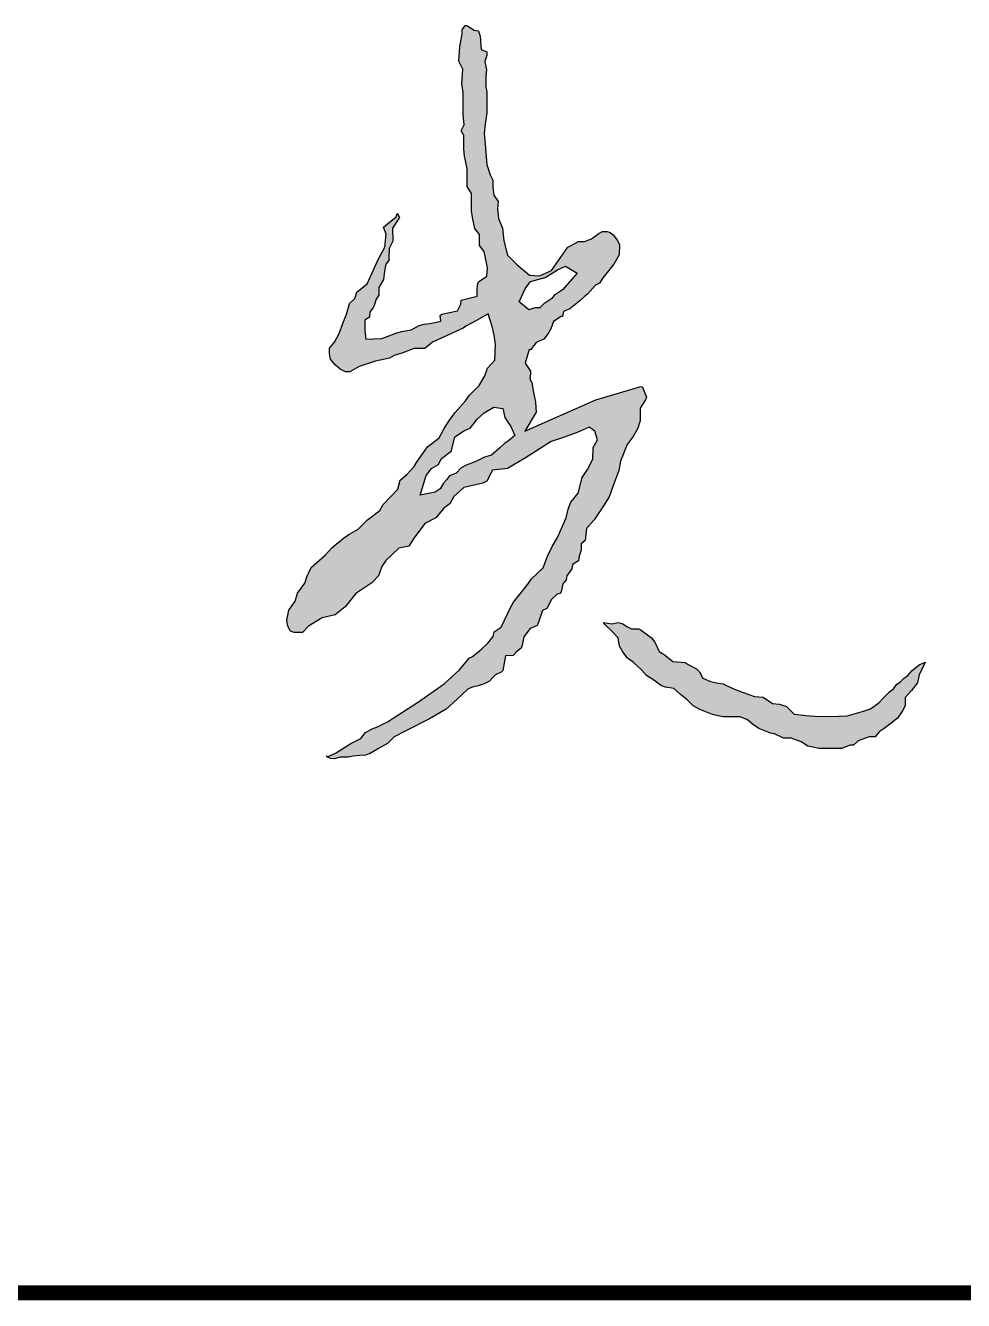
# Model space of a CAD drawing. Extents: x -186194 to 139607, y -228907 to -26595.
# Drawn here: x 134171 to 134637, y -144232 to -143598 of the extents above; entities that cross this region are included whole.
import ezdxf

# ---------------------------------------------------------------- set-up
doc = ezdxf.new("R2010")
doc.units = 0
doc.header["$LTSCALE"] = 10
doc.header["$MEASUREMENT"] = 0
doc.layers.add('00-图签签名_10', color=10, linetype='Continuous')

# ---------------------------------------------------------------- blocks, each defined once
blk = doc.blocks.new('图签信息')
at = {"const_width": 0.05}
blk.add_lwpolyline([(-65, 554.5), (0, 554.5)], dxfattribs=at)
blk = doc.blocks.new('A$C133631DD')
at = {"ltscale": 100}
h = blk.add_hatch(color=256, dxfattribs=at)
h.paths.add_polyline_path([(4.0952, 2.333), (4.0773, 2.3227), (4.031, 2.3535), (3.9735, 2.3518), (3.9408, 2.368), (3.8981, 2.3708), (3.8907, 2.3692), (3.871, 2.3829), (3.8407, 2.389), (3.8033, 2.3944), (3.7687, 2.4141), (3.7351, 2.4143), (3.7167, 2.4262), (3.6885, 2.4356), (3.6796, 2.4396), (3.6591, 2.4537), (3.6369, 2.4558), (3.6246, 2.476), (3.5799, 2.476), (3.54, 2.4715), (3.5428, 2.4012), (3.5679, 2.3349), (3.5741, 2.3131), (3.5815, 2.2708), (3.6009, 2.2354), (3.6065, 2.2142), (3.6099, 2.1874), (3.6201, 2.1398), (3.6444, 2.1429), (3.6511, 2.1363), (3.6565, 2.1091), (3.666, 2.0663), (3.6946, 2.052), (3.7126, 2.0503), (3.7168, 2.0327), (3.7301, 1.9793), (3.7619, 1.9793), (3.7875, 1.9763), (3.7938, 1.9744), (3.8179, 1.9373), (3.856, 1.9344), (3.9268, 1.9491), (3.9547, 1.9695), (4.0019, 1.9695), (4.0287, 1.9903), (4.0774, 2.0001), (4.1079, 2.0052), (4.1845, 2.0052), (4.2147, 2.0244), (4.2404, 2.0244), (4.2923, 2.0244), (4.3359, 2.0331), (4.3481, 2.0356), (4.3814, 2.0381), (4.4395, 2.0381), (4.4611, 2.0511), (4.4879, 2.0377), (4.5323, 2.0409), (4.5781, 2.0409), (4.6297, 2.0409), (4.6704, 2.0479), (4.7339, 2.0438), (4.7684, 2.0611), (4.8097, 2.0578), (4.8335, 2.056), (4.8872, 2.0462), (4.9066, 2.0462), (4.9261, 2.0332), (4.9261, 2.0261), (4.9054, 1.9936), (4.9032, 1.9755), (4.9005, 1.9739), (4.8785, 1.9666), (4.8206, 1.9627), (4.8092, 1.9377), (4.7942, 1.9377), (4.7676, 1.9453), (4.7309, 1.938), (4.7023, 1.9412), (4.6767, 1.9412), (4.6539, 1.9412), (4.6332, 1.9377), (4.58, 1.9377), (4.5402, 1.9377), (4.4895, 1.9445), (4.4489, 1.9482), (4.4017, 1.9446), (4.3637, 1.9411), (4.3125, 1.9374), (4.2663, 1.9221), (4.2424, 1.9101), (4.2122, 1.9101), (4.1771, 1.9057), (4.1485, 1.8866), (4.117, 1.8895), (4.0729, 1.8854), (4.0311, 1.868), (3.9743, 1.8613), (3.9107, 1.8454), (3.8705, 1.8052), (3.8232, 1.7485), (3.8197, 1.7049), (3.8439, 1.6519), (3.9469, 1.5798), (3.9668, 1.54), (3.972, 1.5356), (3.972, 1.5055), (3.9832, 1.4742), (4.0084, 1.44), (4.0163, 1.4265), (4.0163, 1.405), (4.012, 1.3923), (4.0014, 1.3781), (3.9761, 1.3598), (3.9563, 1.3512), (3.9128, 1.3522), (3.8713, 1.3759), (3.8122, 1.4226), (3.7877, 1.439), (3.7787, 1.457), (3.7385, 1.4922), (3.7292, 1.5061), (3.7088, 1.5265), (3.6736, 1.5696), (3.6629, 1.5982), (3.6406, 1.6023), (3.6397, 1.6092), (3.6175, 1.6425), (3.5856, 1.6541), (3.5649, 1.6665), (3.54, 1.6857), (3.5256, 1.7193), (3.4931, 1.7446), (3.4944, 1.7504), (3.4343, 1.7676), (3.3988, 1.7447), (3.3869, 1.7447), (3.3651, 1.7474), (3.3488, 1.7381), (3.3112, 1.733), (3.2615, 1.7225), (3.218, 1.7186), (3.1331, 1.7695), (3.2725, 1.4548), (3.331, 1.2571), (3.3282, 1.2484), (3.2836, 1.2315), (3.2726, 1.2352), (3.2352, 1.2601), (3.1785, 1.2601), (3.1468, 1.2696), (3.1095, 1.29), (3.0743, 1.3174), (3.0008, 1.346), (2.9592, 1.3535), (2.9011, 1.3753), (2.8432, 1.397), (2.8041, 1.422), (2.7417, 1.4623), (2.7033, 1.4965), (2.6509, 1.5022), (2.6351, 1.52), (2.6075, 1.52), (2.5819, 1.5286), (2.5611, 1.5325), (2.5441, 1.559), (2.5257, 1.5616), (2.4948, 1.5835), (2.477, 1.587), (2.4584, 1.6019), (2.4231, 1.6087), (2.4167, 1.6143), (2.4136, 1.6256), (2.3892, 1.6517), (2.3505, 1.6719), (2.3408, 1.6914), (2.2811, 1.7124), (2.2741, 1.7148), (2.2612, 1.7456), (2.2248, 1.774), (2.1886, 1.7806), (2.1741, 1.786), (2.1592, 1.8058), (2.1421, 1.8208), (2.1415, 1.8539), (2.0927, 1.8636), (2.0764, 1.8667), (2.068, 1.8744), (2.0566, 1.8985), (2.0418, 1.9134), (2.0291, 1.9255), (2.0173, 1.9493), (2.0085, 1.9751), (2.002, 2.0009), (1.9953, 2.0201), (1.9483, 2.0703), (1.9058, 2.1171), (1.8619, 2.1909), (1.8091, 2.2943), (1.783, 2.3466), (1.7529, 2.3767), (1.732, 2.4164), (1.7087, 2.4532), (1.7012, 2.4731), (1.6998, 2.5002), (1.6981, 2.5282), (1.6934, 2.5501), (1.6934, 2.5852), (1.6855, 2.612), (1.6865, 2.6285), (1.693, 2.6415), (1.6976, 2.6476), (1.6959, 2.6382), (1.7113, 2.6053), (1.7536, 2.5386), (1.7751, 2.4936), (1.8024, 2.4739), (1.8183, 2.4441), (1.8276, 2.42), (1.8497, 2.376), (1.9376, 2.2397), (2.0175, 2.126), (2.0793, 2.0581), (2.1312, 2.0153), (2.1373, 1.9997), (2.1539, 1.9801), (2.1711, 1.9588), (2.1971, 1.9328), (2.2257, 1.909), (2.2464, 1.9046), (2.2674, 1.8742), (2.3258, 1.8457), (2.3521, 1.8332), (2.3779, 1.8191), (2.408, 1.7962), (2.4571, 1.7561), (2.4789, 1.7416), (2.5301, 1.6886), (2.5815, 1.6684), (2.6243, 1.649), (2.6632, 1.6244), (2.7509, 1.5859), (2.7882, 1.5776), (2.8197, 1.5653), (2.8595, 1.5339), (2.9282, 1.5151), (2.9647, 1.4921), (3.0094, 1.4686), (3.062, 1.4665), (3.0946, 1.4479), (3.1339, 1.4597), (3.1507, 1.4848), (3.1271, 1.5373), (3.101, 1.6115), (3.0879, 1.653), (3.0134, 1.7713), (2.969, 1.8463), (2.9608, 1.9125), (2.9127, 1.9365), (2.9033, 1.9554), (2.8844, 2.0386), (2.8446, 2.0829), (2.813, 2.1005), (2.7926, 2.1276), (2.7506, 2.1626), (2.7249, 2.2104), (2.6619, 2.2576), (2.626, 2.2815), (2.6159, 2.3255), (2.5622, 2.3834), (2.5352, 2.4014), (2.4941, 2.4151), (2.4636, 2.4456), (2.4157, 2.5156), (2.357, 2.5633), (2.3222, 2.6077), (2.308, 2.6642), (2.2719, 2.7244), (2.2444, 2.7519), (2.2444, 2.7878), (2.2505, 2.804), (2.2717, 2.8158), (2.286, 2.8187), (2.2992, 2.8213), (2.3433, 2.8125), (2.3823, 2.7842), (2.4183, 2.7733), (2.462, 2.7406), (2.49, 2.7326), (2.5306, 2.7138), (2.5862, 2.6513), (2.6184, 2.6227), (2.6601, 2.5705), (2.677, 2.5469), (2.6998, 2.5051), (2.7411, 2.4637), (2.7831, 2.4102), (2.81, 2.3949), (2.8771, 2.3299), (2.9172, 2.3206), (2.9418, 2.2905), (2.9771, 2.2588), (2.9945, 2.2483), (3.0354, 2.22), (3.0641, 2.1999), (3.1037, 2.1471), (3.146, 2.1259), (3.1827, 2.1014), (3.2166, 2.0768), (3.2677, 2.032), (3.2927, 2.0133), (3.3354, 1.9706), (3.3785, 1.9454), (3.4115, 1.9334), (3.4476, 1.902), (3.5166, 1.8982), (3.5581, 1.9051), (3.5921, 1.9119), (3.6513, 1.9317), (3.6236, 1.9802), (3.5972, 2.0297), (3.5881, 2.0418), (3.5507, 2.1259), (3.5269, 2.1771), (3.4985, 2.2111), (3.4985, 2.2579), (3.478, 2.3126), (3.4678, 2.3465), (3.4556, 2.3679), (3.4433, 2.4296), (3.4196, 2.5007), (3.396, 2.5419), (3.396, 2.5614), (3.408, 2.5853), (3.4268, 2.6069), (3.4524, 2.6273), (3.476, 2.632), (3.5, 2.632), (3.5269, 2.6105), (3.5658, 2.5893), (3.6087, 2.574), (3.6502, 2.5572), (3.6978, 2.5433), (3.7198, 2.5202), (3.7484, 2.5118), (3.785, 2.4658), (3.8949, 2.4158), (3.9464, 2.3884), (4.0041, 2.3824), (4.0353, 2.3936), (4.0498, 2.3755), (4.0804, 2.3372)])
h.paths.add_polyline_path([(2.8501, 2.2323), (2.9378, 2.2044), (2.9688, 2.1811), (2.987, 2.1501), (3.0109, 2.1391), (3.0466, 2.0939), (3.0542, 2.092), (3.1086, 2.0778), (3.1371, 2.0364), (3.1475, 2.0104), (3.1617, 1.999), (3.1872, 1.9799), (3.214, 1.9486), (3.2392, 1.9057), (3.2335, 1.866), (3.1936, 1.8575), (3.1858, 1.8523), (3.174, 1.8444), (3.1546, 1.8315), (3.1138, 1.8129), (3.0905, 1.8409), (3.0793, 1.8595), (3.0593, 1.8796), (3.0275, 1.9159), (3.0187, 1.9468), (3.0017, 1.9828), (2.9893, 2.0117), (2.9838, 2.028), (2.971, 2.0505), (2.9484, 2.0731), (2.9355, 2.1027), (2.9184, 2.1151), (2.9032, 2.1284), (2.8791, 2.1437), (2.8634, 2.1658)], flags=16)
h.paths.add_polyline_path([(3.7055, 1.7943), (3.762, 1.7683), (3.7951, 1.7442), (3.8119, 1.6786), (3.8461, 1.625), (3.8623, 1.5894), (3.8316, 1.5382), (3.7585, 1.6027), (3.7379, 1.6337), (3.7366, 1.6376), (3.7197, 1.6497), (3.6959, 1.6854), (3.679, 1.7023), (3.679, 1.7256), (3.6702, 1.7519)], flags=16)
h.paths.add_polyline_path([(2.2885, 1.4221), (2.2816, 1.3836), (2.2888, 1.3575), (2.284, 1.3385), (2.2708, 1.3188), (2.2602, 1.2974), (2.2602, 1.266), (2.2578, 1.259), (2.238, 1.2327), (2.2208, 1.2089), (2.2014, 1.1953), (2.1594, 1.1757), (2.1465, 1.1532), (2.1161, 1.1145), (2.1112, 1.0599), (2.1019, 1.0469), (2.0828, 1.0111), (2.0708, 0.9974), (2.0421, 0.983), (2.0281, 0.9481), (2.0199, 0.9152), (2.0177, 0.8932), (1.9971, 0.8496), (1.9795, 0.8044), (1.961, 0.7541), (1.9587, 0.7157), (1.9295, 0.6744), (1.9267, 0.6433), (1.9171, 0.6125), (1.8833, 0.5787), (1.8774, 0.5252), (1.8749, 0.4875), (1.8724, 0.415), (1.875, 0.3448), (1.8957, 0.2723), (1.9069, 0.2414), (1.9326, 0.2043), (1.9539, 0.1856), (1.9816, 0.1579), (1.9957, 0.1393), (2.0153, 0.1246), (2.0256, 0.1095), (2.0406, 0.0964), (2.0531, 0.0778), (2.0757, 0.0579), (2.1013, 0.026), (2.113, 0), (2.0972, 0.0079), (2.0573, 0.0265), (2.0211, 0.0333), (1.9873, 0.0608), (1.9561, 0.0889), (1.9205, 0.0889), (1.8977, 0.1003), (1.8656, 0.1217), (1.8436, 0.1504), (1.8198, 0.1813), (1.8057, 0.2039), (1.7825, 0.2213), (1.7825, 0.2477), (1.7645, 0.2956), (1.7457, 0.3166), (1.7457, 0.3311), (1.7309, 0.3704), (1.7309, 0.4199), (1.7309, 0.4688), (1.7417, 0.5185), (1.7603, 0.5486), (1.7776, 0.5919), (1.7776, 0.6255), (1.7964, 0.6655), (1.799, 0.6836), (1.819, 0.7346), (1.8386, 0.763), (1.8576, 0.7847), (1.8708, 0.8177), (1.8708, 0.8618), (1.8708, 0.8933), (1.8775, 0.9223), (1.8819, 0.94), (1.8963, 0.976), (1.9031, 0.9964), (1.9199, 1.0257), (1.9478, 1.0537), (1.9703, 1.0812), (1.997, 1.1109), (2.0027, 1.1481), (2.0084, 1.165), (2.0158, 1.1762), (2.0331, 1.1984), (2.0541, 1.231), (2.0794, 1.254), (2.1134, 1.2906), (2.1314, 1.3176), (2.1635, 1.3391), (2.1832, 1.3509), (2.2209, 1.3563), (2.2513, 1.3867), (2.2798, 1.4152)])
for points in [[(4.0952, 2.333), (4.0773, 2.3227), (4.031, 2.3535), (3.9735, 2.3518), (3.9408, 2.368), (3.8981, 2.3708), (3.8907, 2.3692), (3.871, 2.3829), (3.8407, 2.389), (3.8033, 2.3944), (3.7687, 2.4141), (3.7351, 2.4143), (3.7167, 2.4262), (3.6885, 2.4356), (3.6796, 2.4396), (3.6591, 2.4537), (3.6369, 2.4558), (3.6246, 2.476), (3.5799, 2.476), (3.54, 2.4715), (3.5428, 2.4012), (3.5679, 2.3349), (3.5741, 2.3131), (3.5815, 2.2708), (3.6009, 2.2354), (3.6065, 2.2142), (3.6099, 2.1874), (3.6201, 2.1398), (3.6444, 2.1429), (3.6511, 2.1363), (3.6565, 2.1091), (3.666, 2.0663), (3.6946, 2.052), (3.7126, 2.0503), (3.7168, 2.0327), (3.7301, 1.9793), (3.7619, 1.9793), (3.7875, 1.9763), (3.7938, 1.9744), (3.8179, 1.9373), (3.856, 1.9344), (3.9268, 1.9491), (3.9547, 1.9695), (4.0019, 1.9695), (4.0287, 1.9903), (4.0774, 2.0001), (4.1079, 2.0052), (4.1845, 2.0052), (4.2147, 2.0244), (4.2404, 2.0244), (4.2923, 2.0244), (4.3359, 2.0331), (4.3481, 2.0356), (4.3814, 2.0381), (4.4395, 2.0381), (4.4611, 2.0511), (4.4879, 2.0377), (4.5323, 2.0409), (4.5781, 2.0409), (4.6297, 2.0409), (4.6704, 2.0479), (4.7339, 2.0438), (4.7684, 2.0611), (4.8097, 2.0578), (4.8335, 2.056), (4.8872, 2.0462), (4.9066, 2.0462), (4.9261, 2.0332), (4.9261, 2.0261), (4.9054, 1.9936), (4.9032, 1.9755), (4.9005, 1.9739), (4.8785, 1.9666), (4.8206, 1.9627), (4.8092, 1.9377), (4.7942, 1.9377), (4.7676, 1.9453), (4.7309, 1.938), (4.7023, 1.9412), (4.6767, 1.9412), (4.6539, 1.9412), (4.6332, 1.9377), (4.58, 1.9377), (4.5402, 1.9377), (4.4895, 1.9445), (4.4489, 1.9482), (4.4017, 1.9446), (4.3637, 1.9411), (4.3125, 1.9374), (4.2663, 1.9221), (4.2424, 1.9101), (4.2122, 1.9101), (4.1771, 1.9057), (4.1485, 1.8866), (4.117, 1.8895), (4.0729, 1.8854), (4.0311, 1.868), (3.9743, 1.8613), (3.9107, 1.8454), (3.8705, 1.8052), (3.8232, 1.7485), (3.8197, 1.7049), (3.8439, 1.6519), (3.9469, 1.5798), (3.9668, 1.54), (3.972, 1.5356), (3.972, 1.5055), (3.9832, 1.4742), (4.0084, 1.44), (4.0163, 1.4265), (4.0163, 1.405), (4.012, 1.3923), (4.0014, 1.3781), (3.9761, 1.3598), (3.9563, 1.3512), (3.9128, 1.3522), (3.8713, 1.3759), (3.8122, 1.4226), (3.7877, 1.439), (3.7787, 1.457), (3.7385, 1.4922), (3.7292, 1.5061), (3.7088, 1.5265), (3.6736, 1.5696), (3.6629, 1.5982), (3.6406, 1.6023), (3.6397, 1.6092), (3.6175, 1.6425), (3.5856, 1.6541), (3.5649, 1.6665), (3.54, 1.6857), (3.5256, 1.7193), (3.4931, 1.7446), (3.4944, 1.7504), (3.4343, 1.7676), (3.3988, 1.7447), (3.3869, 1.7447), (3.3651, 1.7474), (3.3488, 1.7381), (3.3112, 1.733), (3.2615, 1.7225), (3.218, 1.7186), (3.1331, 1.7695), (3.2725, 1.4548), (3.331, 1.2571), (3.3282, 1.2484), (3.2836, 1.2315), (3.2726, 1.2352), (3.2352, 1.2601), (3.1785, 1.2601), (3.1468, 1.2696), (3.1095, 1.29), (3.0743, 1.3174), (3.0008, 1.346), (2.9592, 1.3535), (2.9011, 1.3753), (2.8432, 1.397), (2.8041, 1.422), (2.7417, 1.4623), (2.7033, 1.4965), (2.6509, 1.5022), (2.6351, 1.52), (2.6075, 1.52), (2.5819, 1.5286), (2.5611, 1.5325), (2.5441, 1.559), (2.5257, 1.5616), (2.4948, 1.5835), (2.477, 1.587), (2.4584, 1.6019), (2.4231, 1.6087), (2.4167, 1.6143), (2.4136, 1.6256), (2.3892, 1.6517), (2.3505, 1.6719), (2.3408, 1.6914), (2.2811, 1.7124), (2.2741, 1.7148), (2.2612, 1.7456), (2.2248, 1.774), (2.1886, 1.7806), (2.1741, 1.786), (2.1592, 1.8058), (2.1421, 1.8208), (2.1415, 1.8539), (2.0927, 1.8636), (2.0764, 1.8667), (2.068, 1.8744), (2.0566, 1.8985), (2.0418, 1.9134), (2.0291, 1.9255), (2.0173, 1.9493), (2.0085, 1.9751), (2.002, 2.0009), (1.9953, 2.0201), (1.9483, 2.0703), (1.9058, 2.1171), (1.8619, 2.1909), (1.8091, 2.2943), (1.783, 2.3466), (1.7529, 2.3767), (1.732, 2.4164), (1.7087, 2.4532), (1.7012, 2.4731), (1.6998, 2.5002), (1.6981, 2.5282), (1.6934, 2.5501), (1.6934, 2.5852), (1.6855, 2.612), (1.6865, 2.6285), (1.693, 2.6415), (1.6976, 2.6476), (1.6959, 2.6382), (1.7113, 2.6053), (1.7536, 2.5386), (1.7751, 2.4936), (1.8024, 2.4739), (1.8183, 2.4441), (1.8276, 2.42), (1.8497, 2.376), (1.9376, 2.2397), (2.0175, 2.126), (2.0793, 2.0581), (2.1312, 2.0153), (2.1373, 1.9997), (2.1539, 1.9801), (2.1711, 1.9588), (2.1971, 1.9328), (2.2257, 1.909), (2.2464, 1.9046), (2.2674, 1.8742), (2.3258, 1.8457), (2.3521, 1.8332), (2.3779, 1.8191), (2.408, 1.7962), (2.4571, 1.7561), (2.4789, 1.7416), (2.5301, 1.6886), (2.5815, 1.6684), (2.6243, 1.649), (2.6632, 1.6244), (2.7509, 1.5859), (2.7882, 1.5776), (2.8197, 1.5653), (2.8595, 1.5339), (2.9282, 1.5151), (2.9647, 1.4921), (3.0094, 1.4686), (3.062, 1.4665), (3.0946, 1.4479), (3.1339, 1.4597), (3.1507, 1.4848), (3.1271, 1.5373), (3.101, 1.6115), (3.0879, 1.653), (3.0134, 1.7713), (2.969, 1.8463), (2.9608, 1.9125), (2.9127, 1.9365), (2.9033, 1.9554), (2.8844, 2.0386), (2.8446, 2.0829), (2.813, 2.1005), (2.7926, 2.1276), (2.7506, 2.1626), (2.7249, 2.2104), (2.6619, 2.2576), (2.626, 2.2815), (2.6159, 2.3255), (2.5622, 2.3834), (2.5352, 2.4014), (2.4941, 2.4151), (2.4636, 2.4456), (2.4157, 2.5156), (2.357, 2.5633), (2.3222, 2.6077), (2.308, 2.6642), (2.2719, 2.7244), (2.2444, 2.7519), (2.2444, 2.7878), (2.2505, 2.804), (2.2717, 2.8158), (2.286, 2.8187), (2.2992, 2.8213), (2.3433, 2.8125), (2.3823, 2.7842), (2.4183, 2.7733), (2.462, 2.7406), (2.49, 2.7326), (2.5306, 2.7138), (2.5862, 2.6513), (2.6184, 2.6227), (2.6601, 2.5705), (2.677, 2.5469), (2.6998, 2.5051), (2.7411, 2.4637), (2.7831, 2.4102), (2.81, 2.3949), (2.8771, 2.3299), (2.9172, 2.3206), (2.9418, 2.2905), (2.9771, 2.2588), (2.9945, 2.2483), (3.0354, 2.22), (3.0641, 2.1999), (3.1037, 2.1471), (3.146, 2.1259), (3.1827, 2.1014), (3.2166, 2.0768), (3.2677, 2.032), (3.2927, 2.0133), (3.3354, 1.9706), (3.3785, 1.9454), (3.4115, 1.9334), (3.4476, 1.902), (3.5166, 1.8982), (3.5581, 1.9051), (3.5921, 1.9119), (3.6513, 1.9317), (3.6236, 1.9802), (3.5972, 2.0297), (3.5881, 2.0418), (3.5507, 2.1259), (3.5269, 2.1771), (3.4985, 2.2111), (3.4985, 2.2579), (3.478, 2.3126), (3.4678, 2.3465), (3.4556, 2.3679), (3.4433, 2.4296), (3.4196, 2.5007), (3.396, 2.5419), (3.396, 2.5614), (3.408, 2.5853), (3.4268, 2.6069), (3.4524, 2.6273), (3.476, 2.632), (3.5, 2.632), (3.5269, 2.6105), (3.5658, 2.5893), (3.6087, 2.574), (3.6502, 2.5572), (3.6978, 2.5433), (3.7198, 2.5202), (3.7484, 2.5118), (3.785, 2.4658), (3.8949, 2.4158), (3.9464, 2.3884), (4.0041, 2.3824), (4.0353, 2.3936), (4.0498, 2.3755), (4.0804, 2.3372)], [(2.8501, 2.2323), (2.9378, 2.2044), (2.9688, 2.1811), (2.987, 2.1501), (3.0109, 2.1391), (3.0466, 2.0939), (3.0542, 2.092), (3.1086, 2.0778), (3.1371, 2.0364), (3.1475, 2.0104), (3.1617, 1.999), (3.1872, 1.9799), (3.214, 1.9486), (3.2392, 1.9057), (3.2335, 1.866), (3.1936, 1.8575), (3.1858, 1.8523), (3.174, 1.8444), (3.1546, 1.8315), (3.1138, 1.8129), (3.0905, 1.8409), (3.0793, 1.8595), (3.0593, 1.8796), (3.0275, 1.9159), (3.0187, 1.9468), (3.0017, 1.9828), (2.9893, 2.0117), (2.9838, 2.028), (2.971, 2.0505), (2.9484, 2.0731), (2.9355, 2.1027), (2.9184, 2.1151), (2.9032, 2.1284), (2.8791, 2.1437), (2.8634, 2.1658)], [(3.7055, 1.7943), (3.762, 1.7683), (3.7951, 1.7442), (3.8119, 1.6786), (3.8461, 1.625), (3.8623, 1.5894), (3.8316, 1.5382), (3.7585, 1.6027), (3.7379, 1.6337), (3.7366, 1.6376), (3.7197, 1.6497), (3.6959, 1.6854), (3.679, 1.7023), (3.679, 1.7256), (3.6702, 1.7519)], [(2.2885, 1.4221), (2.2816, 1.3836), (2.2888, 1.3575), (2.284, 1.3385), (2.2708, 1.3188), (2.2602, 1.2974), (2.2602, 1.266), (2.2578, 1.259), (2.238, 1.2327), (2.2208, 1.2089), (2.2014, 1.1953), (2.1594, 1.1757), (2.1465, 1.1532), (2.1161, 1.1145), (2.1112, 1.0599), (2.1019, 1.0469), (2.0828, 1.0111), (2.0708, 0.9974), (2.0421, 0.983), (2.0281, 0.9481), (2.0199, 0.9152), (2.0177, 0.8932), (1.9971, 0.8496), (1.9795, 0.8044), (1.961, 0.7541), (1.9587, 0.7157), (1.9295, 0.6744), (1.9267, 0.6433), (1.9171, 0.6125), (1.8833, 0.5787), (1.8774, 0.5252), (1.8749, 0.4875), (1.8724, 0.415), (1.875, 0.3448), (1.8957, 0.2723), (1.9069, 0.2414), (1.9326, 0.2043), (1.9539, 0.1856), (1.9816, 0.1579), (1.9957, 0.1393), (2.0153, 0.1246), (2.0256, 0.1095), (2.0406, 0.0964), (2.0531, 0.0778), (2.0757, 0.0579), (2.1013, 0.026), (2.113, 0), (2.0972, 0.0079), (2.0573, 0.0265), (2.0211, 0.0333), (1.9873, 0.0608), (1.9561, 0.0889), (1.9205, 0.0889), (1.8977, 0.1003), (1.8656, 0.1217), (1.8436, 0.1504), (1.8198, 0.1813), (1.8057, 0.2039), (1.7825, 0.2213), (1.7825, 0.2477), (1.7645, 0.2956), (1.7457, 0.3166), (1.7457, 0.3311), (1.7309, 0.3704), (1.7309, 0.4199), (1.7309, 0.4688), (1.7417, 0.5185), (1.7603, 0.5486), (1.7776, 0.5919), (1.7776, 0.6255), (1.7964, 0.6655), (1.799, 0.6836), (1.819, 0.7346), (1.8386, 0.763), (1.8576, 0.7847), (1.8708, 0.8177), (1.8708, 0.8618), (1.8708, 0.8933), (1.8775, 0.9223), (1.8819, 0.94), (1.8963, 0.976), (1.9031, 0.9964), (1.9199, 1.0257), (1.9478, 1.0537), (1.9703, 1.0812), (1.997, 1.1109), (2.0027, 1.1481), (2.0084, 1.165), (2.0158, 1.1762), (2.0331, 1.1984), (2.0541, 1.231), (2.0794, 1.254), (2.1134, 1.2906), (2.1314, 1.3176), (2.1635, 1.3391), (2.1832, 1.3509), (2.2209, 1.3563), (2.2513, 1.3867), (2.2798, 1.4152)]]:
    blk.add_lwpolyline(points, close=True)
blk = doc.blocks.new('A$C48895C80')
at = {"layer": '00-图签签名_10', "xscale": 75, "yscale": 75, "zscale": 75, "rotation": 90}
blk.add_blockref('A$C133631DD', (-2323.45, -1899.41), dxfattribs=at)
blk = doc.blocks.new('A$C291644B0')
blk.add_blockref('A$C48895C80', (0, 0))
blk = doc.blocks.new('A$C52F22A2C')
at = {"xscale": 0.01, "yscale": 0.01, "zscale": 0.01}
blk.add_blockref('A$C291644B0', (0, 0), dxfattribs=at)

msp = doc.modelspace()

# ---------------------------------------------------------------- block references
at = {"xscale": 150, "yscale": 150, "zscale": 150}
for name, p in [('图签信息', (138103.25, -227402.75)), ('A$C52F22A2C', (138103.25, -141302.75))]:
    msp.add_blockref(name, p, dxfattribs=at)

doc.saveas('drawing.dxf')
